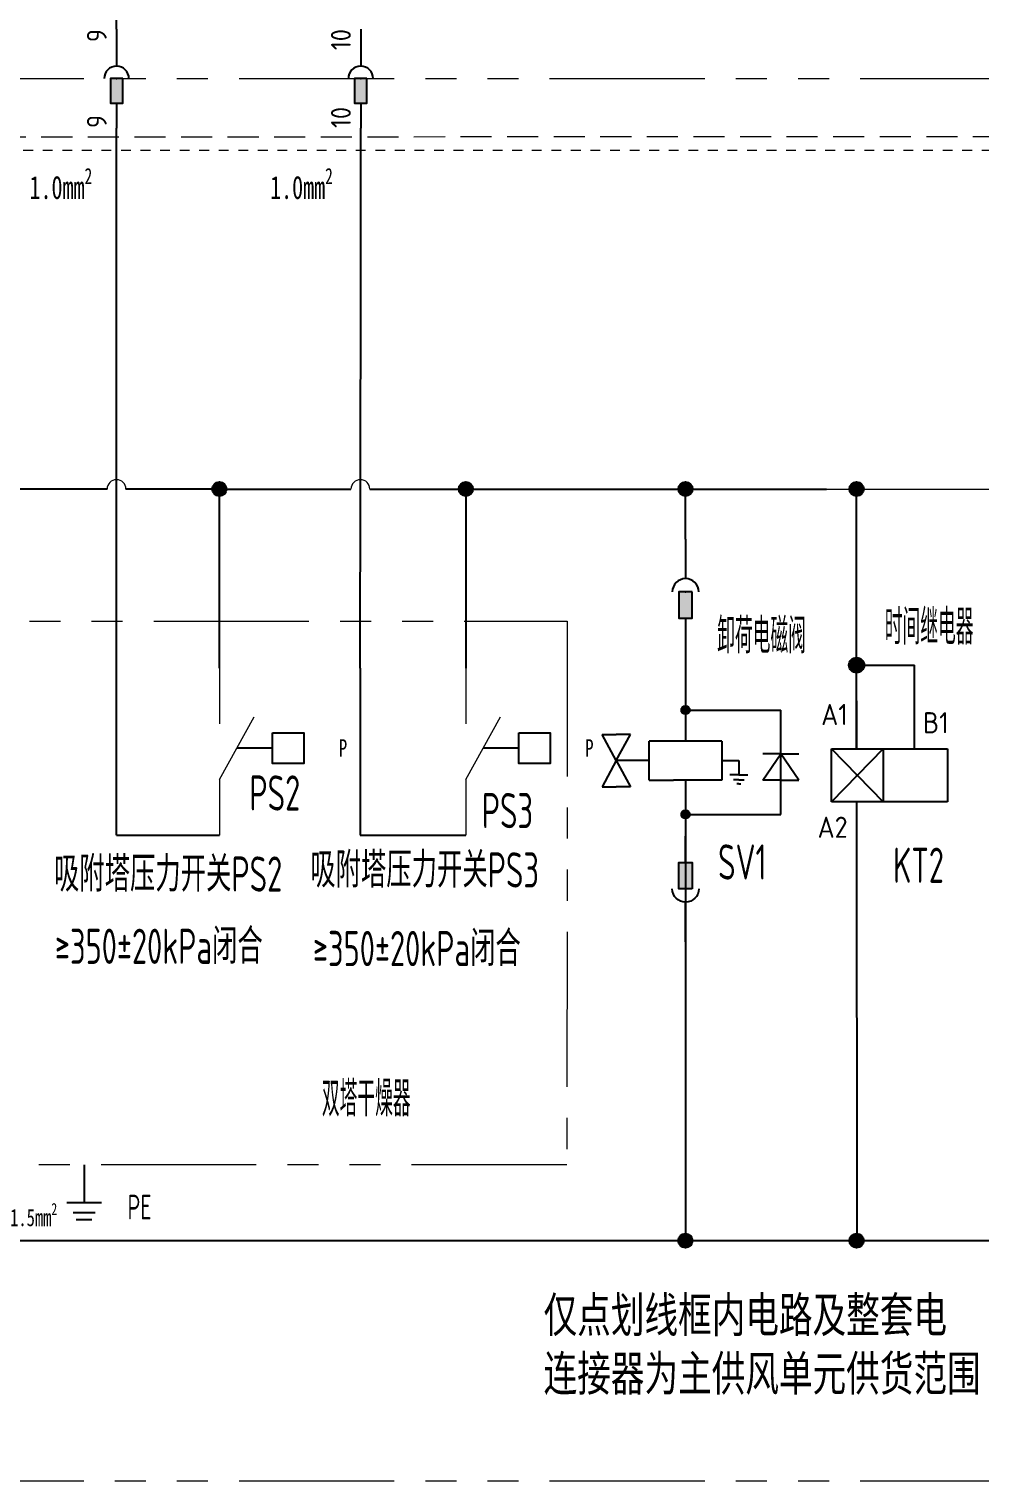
# Model space of a CAD drawing. Header units: millimetres. Extents: x 0 to 840, y 0 to 594.
# Drawn here: x 489.7 to 586.9, y 221.8 to 370.3 of the extents above; entities that cross this region are included whole.
import ezdxf
from ezdxf.enums import TextEntityAlignment as Align

# ---------------------------------------------------------------- set-up
doc = ezdxf.new("R2010")
doc.units = ezdxf.units.MM
for name, pattern in [('CENTER2', [12, 7, -1, 1, -1, 1, -1]), ('HIDDEN', [9.525, 6.35, -3.175]), ('PHANTOM2', [31.75, 15.875, -3.175, 3.175, -3.175, 3.175, -3.175]), ('虚线', [2, 1, -1])]:
    doc.linetypes.add(name, pattern=pattern)
for name, color, linetype, lineweight in [('AM_3', 3, '虚线', 13), ('BLK_0.5mm^2', 7, 'Continuous', 18), ('SYMS', 7, 'Continuous', 18), ('TERMS', 4, 'Continuous', 18), ('双点划线', 6, 'CENTER2', 18), ('尺寸线层', 3, 'Continuous', 13), ('标注', 3, 'Continuous', 18), ('粗实线层', 7, 'Continuous', 25), ('虚线', 2, 'HIDDEN', 18), ('虚线层', 6, '虚线', 13)]:
    doc.layers.add(name, color=color, linetype=linetype, lineweight=lineweight)
doc.styles.add('WD_IEC', font='isocp2.shx', dxfattribs={"width": 0.9, "bigfont": 'gbcbig.shx'})
doc.styles.add('标准', font='isoct2.shx')
doc.styles.add('海泰标注样式', font='isocp.shx', dxfattribs={"width": 0.7, "bigfont": 'gbcbig.shx'})
doc.styles.add('海泰汉字样式', font='仿宋_GB2312.ttf', dxfattribs={"width": 0.7})

# ---------------------------------------------------------------- blocks, each defined once
blk = doc.blocks.new('fse')
blk.add_hatch(color=256).paths.add_polyline_path([(-62.47, -297.35), (-62.47, -293.6), (-64.34, -293.6), (-64.34, -297.35)], flags=0)
for p, q in [((-63.41, -286.1), (-63.41, -291.72)), ((-63.41, -297.35), (-63.41, -301.1))]:
    blk.add_line(p, q)
blk.add_lwpolyline([(-62.47, -293.6), (-64.34, -293.6), (-64.34, -297.35), (-62.47, -297.35)], close=True)
blk.add_arc((-63.41, -293.6), 1.88, 0, 180)
blk.add_point((-63.41, -293.6))
at = {"layer": 'TERMS', "style": 'WD_IEC'}
blk.add_attdef('1', text='', height=3, rotation=90, dxfattribs=at).set_placement((-64.91, -286.1), align=Align.RIGHT)
blk.add_attdef('1', (-64.91, -301.1), '', height=3, rotation=90, dxfattribs=at)
blk = doc.blocks.new('bfcgb')
blk.add_hatch(color=256).paths.add_polyline_path([(1495.06, 338, 1), (1492.9, 338, 1)])
blk.add_circle((1493.98, 338), 1.08)
blk = doc.blocks.new('VMS21P_1')
for p, q in [((0, 7.5), (0, 2.5)), ((0, -2.5), (3.125, 3.125)), ((0, -2.5), (0, -7.5))]:
    blk.add_line(p, q)
at = {"style": 'WD_IEC'}
for tag, p in [('INST', (-5.25, 7.75)), ('LOC', (-5.25, 4.25)), ('TAG2', (-5.25, 0.75)), ('XREF', (-5.25, -3.75)), ('DESC1', (-5.25, -7.6)), ('DESC2', (-5.25, -11.1)), ('DESC3', (-5.25, -14.6))]:
    blk.add_attdef(tag, text='', height=2.5, dxfattribs=at).set_placement(p, align=Align.RIGHT)
blk.add_attdef('TERM01', text='', height=2, rotation=90, dxfattribs=at).set_placement((-1, 7.5), align=Align.RIGHT)
for tag, p, height in [('X2TERM01', (0, 7.5), 0.32), ('X4LINK', (-2, 0), 0.32), ('X1LINK', (-0.5, 0), 0.32), ('CONTACT', (4, -3.5), 1), ('FAMILY', (4, -5), 1), ('X8TERM02', (0, -7.5), 0.32)]:
    blk.add_attdef(tag, p, '', height=height, dxfattribs=at)
blk.add_attdef('TERM02', (-1, -7.5), '', height=2, rotation=90, dxfattribs=at)
blk = doc.blocks.new('gwae')
blk.add_hatch(color=256).paths.add_polyline_path([(413.18, 275.01), (413.18, 278.76), (411.3, 278.76), (411.3, 275.01)], flags=0)
for p, q in [((412.24, 286.26), (412.24, 280.64)), ((412.24, 275.01), (412.24, 271.26))]:
    blk.add_line(p, q)
blk.add_lwpolyline([(413.18, 278.76), (411.3, 278.76), (411.3, 275.01), (413.18, 275.01)], close=True)
blk.add_arc((412.24, 278.76), 1.88, 0, 180)
blk.add_point((412.24, 278.76))
blk = doc.blocks.new('rq2e')
at = {"color": 7, "ltscale": 0.416487}
blk.add_line((1065.04, 260.3), (1065.04, 251.87), dxfattribs=at)
at = {"color": 7, "ltscale": 0.007597}
for p, q in [((1064.45, 256.26), (1064.49, 256.48)), ((1064.45, 256.26), (1064.49, 256.48)), ((1064.49, 256.03), (1064.45, 256.26)), ((1064.49, 256.03), (1064.45, 256.26)), ((1064.49, 256.48), (1064.62, 256.67)), ((1064.49, 256.48), (1064.62, 256.67)), ((1064.62, 255.84), (1064.49, 256.03)), ((1064.62, 255.84), (1064.49, 256.03)), ((1064.62, 256.67), (1064.81, 256.8)), ((1064.62, 256.67), (1064.81, 256.8)), ((1064.81, 255.71), (1064.62, 255.84)), ((1064.81, 255.71), (1064.62, 255.84)), ((1064.81, 256.8), (1065.04, 256.85)), ((1064.81, 256.8), (1065.04, 256.85)), ((1065.04, 256.85), (1065.27, 256.8)), ((1065.04, 256.85), (1065.27, 256.8)), ((1065.27, 256.8), (1065.46, 256.67)), ((1065.27, 256.8), (1065.46, 256.67)), ((1065.46, 255.84), (1065.27, 255.71)), ((1065.46, 255.84), (1065.27, 255.71)), ((1065.46, 256.67), (1065.59, 256.48)), ((1065.46, 256.67), (1065.59, 256.48)), ((1065.59, 256.03), (1065.46, 255.84)), ((1065.59, 256.03), (1065.46, 255.84)), ((1065.59, 256.48), (1065.63, 256.26)), ((1065.59, 256.48), (1065.63, 256.26)), ((1065.63, 256.26), (1065.59, 256.03)), ((1065.63, 256.26), (1065.59, 256.03)), ((1065.04, 255.66), (1064.81, 255.71)), ((1065.04, 255.66), (1064.81, 255.71)), ((1065.27, 255.71), (1065.04, 255.66)), ((1065.27, 255.71), (1065.04, 255.66)), ((1064.45, 241.44), (1064.49, 241.66)), ((1064.45, 241.44), (1064.49, 241.66)), ((1064.49, 241.21), (1064.45, 241.44)), ((1064.49, 241.21), (1064.45, 241.44)), ((1064.49, 241.66), (1064.62, 241.85)), ((1064.49, 241.66), (1064.62, 241.85)), ((1064.62, 241.85), (1064.81, 241.98)), ((1064.62, 241.85), (1064.81, 241.98)), ((1064.81, 241.98), (1065.04, 242.03)), ((1064.81, 241.98), (1065.04, 242.03)), ((1065.04, 242.03), (1065.27, 241.98)), ((1065.04, 242.03), (1065.27, 241.98)), ((1065.27, 241.98), (1065.46, 241.85)), ((1065.27, 241.98), (1065.46, 241.85)), ((1065.46, 241.85), (1065.59, 241.66)), ((1065.46, 241.85), (1065.59, 241.66)), ((1065.59, 241.66), (1065.63, 241.44)), ((1065.59, 241.66), (1065.63, 241.44)), ((1065.63, 241.44), (1065.59, 241.21)), ((1065.63, 241.44), (1065.59, 241.21)), ((1064.62, 241.02), (1064.49, 241.21)), ((1064.62, 241.02), (1064.49, 241.21)), ((1064.81, 240.89), (1064.62, 241.02)), ((1064.81, 240.89), (1064.62, 241.02)), ((1065.04, 240.85), (1064.81, 240.89)), ((1065.04, 240.85), (1064.81, 240.89)), ((1065.27, 240.89), (1065.04, 240.85)), ((1065.27, 240.89), (1065.04, 240.85)), ((1065.46, 241.02), (1065.27, 240.89)), ((1065.46, 241.02), (1065.27, 240.89)), ((1065.59, 241.21), (1065.46, 241.02)), ((1065.59, 241.21), (1065.46, 241.02))]:
    blk.add_line(p, q, dxfattribs=at)
at = {"color": 7, "ltscale": 0.445714}
for p, q in [((1065.03, 256.26), (1078.57, 256.26)), ((1065.03, 256.26), (1078.57, 256.26)), ((1065.04, 241.44), (1078.58, 241.44)), ((1065.04, 241.44), (1078.58, 241.44))]:
    blk.add_line(p, q, dxfattribs=at)
at = {"color": 7, "ltscale": 0.204694}
blk.add_line((1078.58, 250.04), (1078.57, 256.26), dxfattribs=at)
blk.add_line((1078.58, 250.04), (1078.57, 256.26), dxfattribs=at)
at = {"color": 7, "ltscale": 0.092843}
for q in [(1053.19, 252.81), (1053.19, 252.81), (1057.23, 252.81), (1057.23, 252.81), (1053.19, 245.38), (1053.19, 245.38), (1057.23, 245.38), (1057.23, 245.38)]:
    blk.add_line((1055.21, 249.09), q, dxfattribs=at)
at = {"color": 7, "ltscale": 0.044268}
for p, q in [((1053.19, 252.81), (1055.21, 252.81)), ((1053.19, 252.81), (1055.21, 252.81)), ((1053.19, 245.38), (1055.21, 245.38)), ((1053.19, 245.38), (1055.21, 245.38))]:
    blk.add_line(p, q, dxfattribs=at)
at = {"color": 7, "ltscale": 0.044269}
for p, q in [((1057.23, 252.81), (1055.21, 252.81)), ((1057.23, 252.81), (1055.21, 252.81)), ((1057.23, 245.38), (1055.21, 245.38)), ((1057.23, 245.38), (1055.21, 245.38))]:
    blk.add_line(p, q, dxfattribs=at)
at = {"color": 7, "ltscale": 0.18267}
for p, q in [((1059.83, 251.87), (1059.83, 246.32)), ((1070.2, 251.87), (1070.2, 246.32))]:
    blk.add_line(p, q, dxfattribs=at)
at = {"color": 7, "ltscale": 0.226511}
for p, q in [((1070.2, 251.87), (1059.88, 251.87)), ((1059.88, 246.32), (1063.32, 246.32)), ((1070.2, 246.32), (1063.32, 246.32)), ((1070.2, 246.32), (1063.32, 246.32))]:
    blk.add_line(p, q, dxfattribs=at)
at = {"color": 7, "ltscale": 0.148438}
for p in [(1076.03, 246.32), (1076.03, 246.32), (1081.13, 246.32), (1081.13, 246.32)]:
    blk.add_line(p, (1078.58, 250.04), dxfattribs=at)
at = {"color": 7, "ltscale": 0.083936}
for p, q in [((1078.58, 250.04), (1076.03, 250.04)), ((1078.58, 250.04), (1076.03, 250.04)), ((1078.58, 250.04), (1081.13, 250.04)), ((1078.58, 250.04), (1081.13, 250.04)), ((1078.58, 246.32), (1076.03, 246.32)), ((1078.58, 246.32), (1076.03, 246.32)), ((1078.58, 246.32), (1081.13, 246.32)), ((1078.58, 246.32), (1081.13, 246.32))]:
    blk.add_line(p, q, dxfattribs=at)
at = {"color": 7, "ltscale": 0.16075}
for q in [(1078.58, 250.04), (1078.58, 246.32)]:
    blk.add_line((1078.58, 241.44), q, dxfattribs=at)
at = {"color": 7, "ltscale": 0.121009}
blk.add_line((1059.83, 249.09), (1055.21, 249.09), dxfattribs=at)
at = {"color": 7, "ltscale": 0.067085}
blk.add_line((1070.2, 249.09), (1072.61, 249.09), dxfattribs=at)
at = {"color": 7, "ltscale": 0.04459}
blk.add_line((1072.61, 249.09), (1072.61, 247.05), dxfattribs=at)
at = {"color": 7, "ltscale": 0.321499}
blk.add_line((1065.04, 246.32), (1065.04, 238.35), dxfattribs=at)
at = {"color": 7, "ltscale": 0.028234}
blk.add_line((1072.61, 247.05), (1071.32, 247.05), dxfattribs=at)
at = {"color": 7, "ltscale": 0.016336}
for q in [(1071.86, 246.37), (1073.35, 246.37)]:
    blk.add_line((1072.61, 246.37), q, dxfattribs=at)
at = {"color": 7, "ltscale": 0.005879}
for q in [(1072.34, 245.77), (1072.88, 245.77)]:
    blk.add_line((1072.61, 245.77), q, dxfattribs=at)
at = {"color": 7, "ltscale": 0.028235}
blk.add_line((1072.61, 247.05), (1073.9, 247.05), dxfattribs=at)
at = {"color": 7}
for centre in [(1065.04, 256.26), (1065.04, 241.44)]:
    blk.add_circle(centre, 0.591, dxfattribs=at)
for points in [[(1065.59, 256.03), (1064.45, 256.26), (1064.62, 256.67), (1064.49, 256.48)], [(1065.59, 256.03), (1064.45, 256.26), (1064.62, 256.67), (1064.49, 256.48)], [(1065.59, 256.03), (1064.62, 255.84), (1064.45, 256.26), (1064.49, 256.03)], [(1065.59, 256.03), (1064.62, 255.84), (1064.45, 256.26), (1064.49, 256.03)], [(1065.59, 256.03), (1064.62, 256.67), (1065.04, 256.85), (1064.81, 256.8)], [(1065.59, 256.03), (1064.62, 256.67), (1065.04, 256.85), (1064.81, 256.8)], [(1065.59, 256.03), (1065.04, 255.66), (1064.62, 255.84), (1064.81, 255.71)], [(1065.59, 256.03), (1065.04, 255.66), (1064.62, 255.84), (1064.81, 255.71)], [(1065.59, 256.03), (1065.04, 256.85), (1065.46, 256.67), (1065.27, 256.8)], [(1065.59, 256.03), (1065.04, 256.85), (1065.46, 256.67), (1065.27, 256.8)], [(1065.59, 256.03), (1065.46, 255.84), (1065.04, 255.66), (1065.27, 255.71)], [(1065.59, 256.03), (1065.46, 255.84), (1065.04, 255.66), (1065.27, 255.71)], [(1065.59, 256.03), (1065.46, 256.67), (1065.63, 256.26), (1065.59, 256.48)], [(1065.59, 256.03), (1065.46, 256.67), (1065.63, 256.26), (1065.59, 256.48)], [(1065.59, 241.21), (1064.45, 241.44), (1064.62, 241.85), (1064.49, 241.66)], [(1065.59, 241.21), (1064.45, 241.44), (1064.62, 241.85), (1064.49, 241.66)], [(1065.59, 241.21), (1064.62, 241.02), (1064.45, 241.44), (1064.49, 241.21)], [(1065.59, 241.21), (1064.62, 241.02), (1064.45, 241.44), (1064.49, 241.21)], [(1065.59, 241.21), (1064.62, 241.85), (1065.04, 242.03), (1064.81, 241.98)], [(1065.59, 241.21), (1064.62, 241.85), (1065.04, 242.03), (1064.81, 241.98)], [(1065.59, 241.21), (1065.04, 242.03), (1065.46, 241.85), (1065.27, 241.98)], [(1065.59, 241.21), (1065.04, 242.03), (1065.46, 241.85), (1065.27, 241.98)], [(1065.59, 241.21), (1065.46, 241.85), (1065.63, 241.44), (1065.59, 241.66)], [(1065.59, 241.21), (1065.46, 241.85), (1065.63, 241.44), (1065.59, 241.66)], [(1065.59, 241.21), (1065.04, 240.85), (1064.62, 241.02), (1064.81, 240.89)], [(1065.59, 241.21), (1065.04, 240.85), (1064.62, 241.02), (1064.81, 240.89)], [(1065.59, 241.21), (1065.46, 241.02), (1065.04, 240.85), (1065.27, 240.89)], [(1065.59, 241.21), (1065.46, 241.02), (1065.04, 240.85), (1065.27, 240.89)]]:
    blk.add_solid(points, dxfattribs=at)
blk = doc.blocks.new('sfe')
for p, q in [((1319.93, -437.42), (1336.36, -437.42)), ((1319.93, -444.92), (1319.93, -437.42)), ((1327.24, -437.42), (1319.93, -444.92)), ((1319.93, -437.42), (1327.24, -444.92)), ((1327.24, -437.42), (1327.24, -444.92)), ((1336.36, -437.42), (1336.36, -444.92)), ((1336.36, -444.92), (1319.93, -444.92))]:
    blk.add_line(p, q)
at = {"layer": '粗实线层'}
for p, q in [((1323.47, -437.42), (1323.47, -425.52)), ((1323.47, -425.52), (1331.69, -425.52)), ((1331.69, -437.42), (1331.69, -425.52)), ((1323.47, -444.92), (1323.47, -455.61))]:
    blk.add_line(p, q, dxfattribs=at)
blk.add_blockref('bfcgb', (-170.51, -763.52))
at = {"layer": 'AM_3', "style": 'WD_IEC'}
for tag, p in [('A1', (1322.22, -434.03)), ('B1', (1336.55, -435.2)), ('A2', (1322.2, -450.05))]:
    blk.add_attdef(tag, text='', height=3, dxfattribs=at).set_placement(p, align=Align.RIGHT)

msp = doc.modelspace()

# ---------------------------------------------------------------- linework, layer by layer
for p, q in [((498.66, 370.25), (498.66, 442.5)), ((498.66, 344.25), (498.66, 360.13)), ((523.63, 344.25), (523.63, 360.13)), ((498.66, 287.81), (498.66, 344.25)), ((523.55, 304.89), (523.63, 344.25)), ((497.7, 323.2), (463.27, 323.2)), ((504.75, 323.2), (499.62, 323.2)), ((509.18, 323.2), (504.75, 323.2)), ((509.18, 304.89), (509.18, 323.2)), ((509.18, 323.2), (522.62, 323.2)), ((524.55, 323.2), (529.97, 323.2)), ((529.97, 323.2), (534.37, 323.2)), ((534.37, 323.2), (534.37, 304.89)), ((534.37, 323.2), (571.23, 323.2)), ((556.83, 318.09), (556.83, 323.2)), ((556.83, 307.29), (556.83, 298.51)), ((523.55, 304.89), (523.55, 287.81)), ((574.32, 301.54), (574.32, 296.63)), ((574.32, 294.02), (574.32, 293.84)), ((574.32, 291.23), (574.33, 247.06)), ((498.66, 287.81), (509.18, 287.81)), ((523.55, 287.81), (534.37, 287.81)), ((495.34, 254.08), (495.34, 250.23)), ((600.93, 246.33), (400.69, 246.33))]:
    msp.add_line(p, q)
at = {"color": 7, "linetype": 'Continuous', "lineweight": 13, "ltscale": 8.373328}
msp.add_line((571.23, 323.2), (574.32, 323.2), dxfattribs=at)
at = {"color": 7, "linetype": 'Continuous', "lineweight": 13, "ltscale": 0.527924}
msp.add_line((574.32, 323.2), (600.85, 323.2), dxfattribs=at)
at = {"color": 2, "linetype": 'HIDDEN'}
for p, q in [((514.59, 296.71), (510.96, 296.71)), ((539.78, 296.71), (536.15, 296.71))]:
    msp.add_line(p, q, dxfattribs=at)
at = {"color": 1}
for p, q in [((493.57, 250.23), (497.11, 250.23)), ((494.22, 249.2), (496.46, 249.2)), ((494.54, 248.51), (496.14, 248.51))]:
    msp.add_line(p, q, dxfattribs=at)
for points in [[(514.59, 298.28), (517.81, 298.28), (517.81, 295.13), (514.59, 295.13)], [(539.78, 298.28), (542.99, 298.28), (542.99, 295.13), (539.78, 295.13)]]:
    msp.add_lwpolyline(points, close=True)
at = {"layer": 'BLK_0.5mm^2'}
for centre in [(498.66, 323.2), (523.59, 323.2)]:
    msp.add_arc(centre, 0.964, 0, 180, dxfattribs=at)
at = {"layer": '双点划线', "linetype": 'PHANTOM2'}
for p, q in [((98.43, 365.19), (681.94, 365.19)), ((407.21, 309.68), (544.73, 309.68)), ((544.73, 309.68), (544.7, 254.08)), ((544.7, 254.08), (407.21, 254.08)), ((98.43, 221.76), (681.94, 221.76))]:
    msp.add_line(p, q, dxfattribs=at)
at = {"layer": '粗实线层'}
for p, q in [((574.32, 305.19), (574.32, 323.2)), ((556.84, 298.95), (556.84, 297.43)), ((556.83, 293.44), (556.82, 246.33))]:
    msp.add_line(p, q, dxfattribs=at)
at = {"layer": '虚线', "ltscale": 0.5}
msp.add_line((195.69, 359.11), (670, 359.3), dxfattribs=at)
at = {"layer": '虚线层'}
msp.add_line((670.12, 357.84), (230.72, 357.84), dxfattribs=at)

# ---------------------------------------------------------------- block references
ref = msp.add_blockref('fse', (541.46, 563.37), dxfattribs=dict(xscale=0.675, yscale=0.675, zscale=0.675))
ref.add_attrib('1', '9', (497.65, 360.13), dxfattribs={"layer": 'TERMS', "height": 2.02, "rotation": 90, "style": 'WD_IEC'})
ref.add_attrib('1', '9', dxfattribs={"layer": 'TERMS', "height": 2.02, "rotation": 90, "style": 'WD_IEC'}).set_placement((497.65, 370.25), align=Align.RIGHT)
ref = msp.add_blockref('fse', (566.43, 563.37), dxfattribs=dict(xscale=0.675, yscale=0.675, zscale=0.675))
ref.add_attrib('1', '10', (522.61, 360.13), dxfattribs={"layer": 'TERMS', "height": 2.025, "rotation": 90, "style": 'WD_IEC'})
ref.add_attrib('1', '10', dxfattribs={"layer": 'TERMS', "height": 2.025, "rotation": 90, "style": 'WD_IEC'}).set_placement((522.61, 370.25), align=Align.RIGHT)
for name, p, xscale, yscale, zscale in [('bfcgb', (-499.26, 95.05), 0.675, 0.675, 0.675), ('bfcgb', (-474.07, 95.05), 0.675, 0.675, 0.675), ('bfcgb', (-451.61, 95.05), 0.675, 0.675, 0.675), ('bfcgb', (-434.12, 95.05), 0.675, 0.675, 0.675), ('gwae', (260.02, 111.98), 0.7200000000000001, 0.7200000000000001, 0.7200000000000001), ('rq2e', (-210, 116.09), 0.7200000000000001, 0.7200000000000001, 0.7200000000000001), ('bfcgb', (-451.62, 18.18), 0.675, 0.675, 0.675), ('bfcgb', (-434.12, 18.18), 0.675, 0.675, 0.675)]:
    msp.add_blockref(name, p, dxfattribs=dict(xscale=xscale, yscale=yscale, zscale=zscale))
at = {"xscale": -0.7200000000000001, "yscale": 0.7200000000000001, "zscale": 0.7200000000000001, "rotation": 180}
msp.add_blockref('gwae', (260.02, 483.01), dxfattribs=at)
at = {"layer": 'SYMS', "xscale": 1.1390625, "yscale": 1.1390625, "zscale": 1.1390625}
for p in [(509.18, 296.35), (534.37, 296.35)]:
    msp.add_blockref('VMS21P_1', p, dxfattribs=at)
at = {"layer": '粗实线层', "xscale": 0.7200000000000001, "yscale": 0.7200000000000001, "zscale": 0.7200000000000001}
msp.add_blockref('sfe', (-378.58, 611.57), dxfattribs=at).add_auto_attribs({'B1': 'B1', 'A1': 'A1', 'A2': 'A2'})

# ---------------------------------------------------------------- texts
at = {"char_height": 1.8, "attachment_point": 1, "style": '海泰汉字样式'}
for insert in [(514.59, 297.62), (539.78, 297.62)]:
    msp.add_mtext_dynamic_manual_height_columns('\\pi6.7946;P', width=14.3043, gutter_width=60, heights=[0], dxfattribs=dict(at, insert=insert))
at = {"layer": 'BLK_0.5mm^2', "char_height": 3.6, "attachment_point": 1, "line_spacing_factor": 0.99982}
for s, insert, width, style in [('{\\Fisocp2,gbcbig|c134;\\C3;PS2}', (512.24, 293.92), 18.1286, '海泰汉字样式'), ('{\\Fisocp2,gbcbig|c134;\\C3;PS3}', (536, 292.12), 18.1286, '海泰汉字样式'), ('{\\Fisocp2,gbcbig|c134;\\C3;吸附塔压力开关\\W0.7;PS2}', (492.26, 285.63), 35.8096, '标准'), ('{\\Fisocp2,gbcbig|c134;\\C3;吸附塔压力开关\\W0.7;PS3}', (518.46, 286.05), 35.8096, '标准'), ('{\\C3;仅点划线框内电路及整套电\\P连接器为主供风单元供货范围}', (542.32, 240.56), 58.1188, '海泰汉字样式')]:
    msp.add_mtext(s, dxfattribs=dict(at, insert=insert, width=width, style=style))
at = {"layer": '尺寸线层', "attachment_point": 1, "line_spacing_factor": 0.99982, "style": '海泰汉字样式'}
for s, insert, char_height, width in [('{\\Fisocp2,gbcbig|c134;\\C3;卸荷电磁阀}', (560.07, 309.99), 3.6, 25.7829), ('{\\Fisocp2,gbcbig|c134;\\C3;时间继电器}', (577.2, 310.9), 3.6, 25.7829), ('{\\Fisocp2,gbcbig|c134;\\C3;双塔干燥器}', (519.65, 262.64), 3.6, 18.1286), ('{\\Fisocp2,gbcbig|c134;\\W0.7;\\C3;PE}', (499.78, 251.03), 2.5312, 13.496)]:
    msp.add_mtext(s, dxfattribs=dict(at, insert=insert, char_height=char_height, width=width))
at = {"layer": '尺寸线层', "char_height": 3.6, "attachment_point": 1}
for s, insert, width, style in [('{\\Fisocp,gbcbig|c134;\\W0.7;SV1}', (560.16, 286.86), 12.8708, '海泰汉字样式'), ('{\\Fisocp2,gbcbig|c134;\\W0.7;KT2}', (578.05, 286.53), 12.8708, '海泰汉字样式'), ('{\\Fisocp2,gbcbig|c134;≥}3{\\Fisocp,@extfont2|c134;5\\Fisocp,@extfont2|c128;0%%P20kPa\\Fisocp2,gbcbig|c134;\\W1;闭合}', (492.36, 278.24), 43.9661, '海泰标注样式'), ('{\\Fisocp2,gbcbig|c134;≥}3{\\Fisocp,@extfont2|c134;5\\Fisocp,@extfont2|c128;0%%P20kPa\\Fisocp2,gbcbig|c134;\\W1;闭合}', (518.74, 278.01), 44.4677, '海泰标注样式')]:
    msp.add_mtext(s, dxfattribs=dict(at, insert=insert, width=width, style=style))
at = {"layer": '标注', "color": 2, "attachment_point": 1, "style": '海泰汉字样式'}
for s, insert, char_height, width in [('\\A1;1.0mm{\\H0.7x;\\S2^ ;}', (489.76, 356.04), 2.3625, 8.6104), ('\\A1;1.0mm{\\H0.7x;\\S2^ ;}', (514.36, 356.04), 2.3625, 8.6104), ('\\A1;1.5mm{\\H0.7x;\\S2^ ;}', (487.78, 250.19), 1.7719, 6.4578)]:
    msp.add_mtext(s, dxfattribs=dict(at, insert=insert, char_height=char_height, width=width))

doc.saveas('drawing.dxf')
